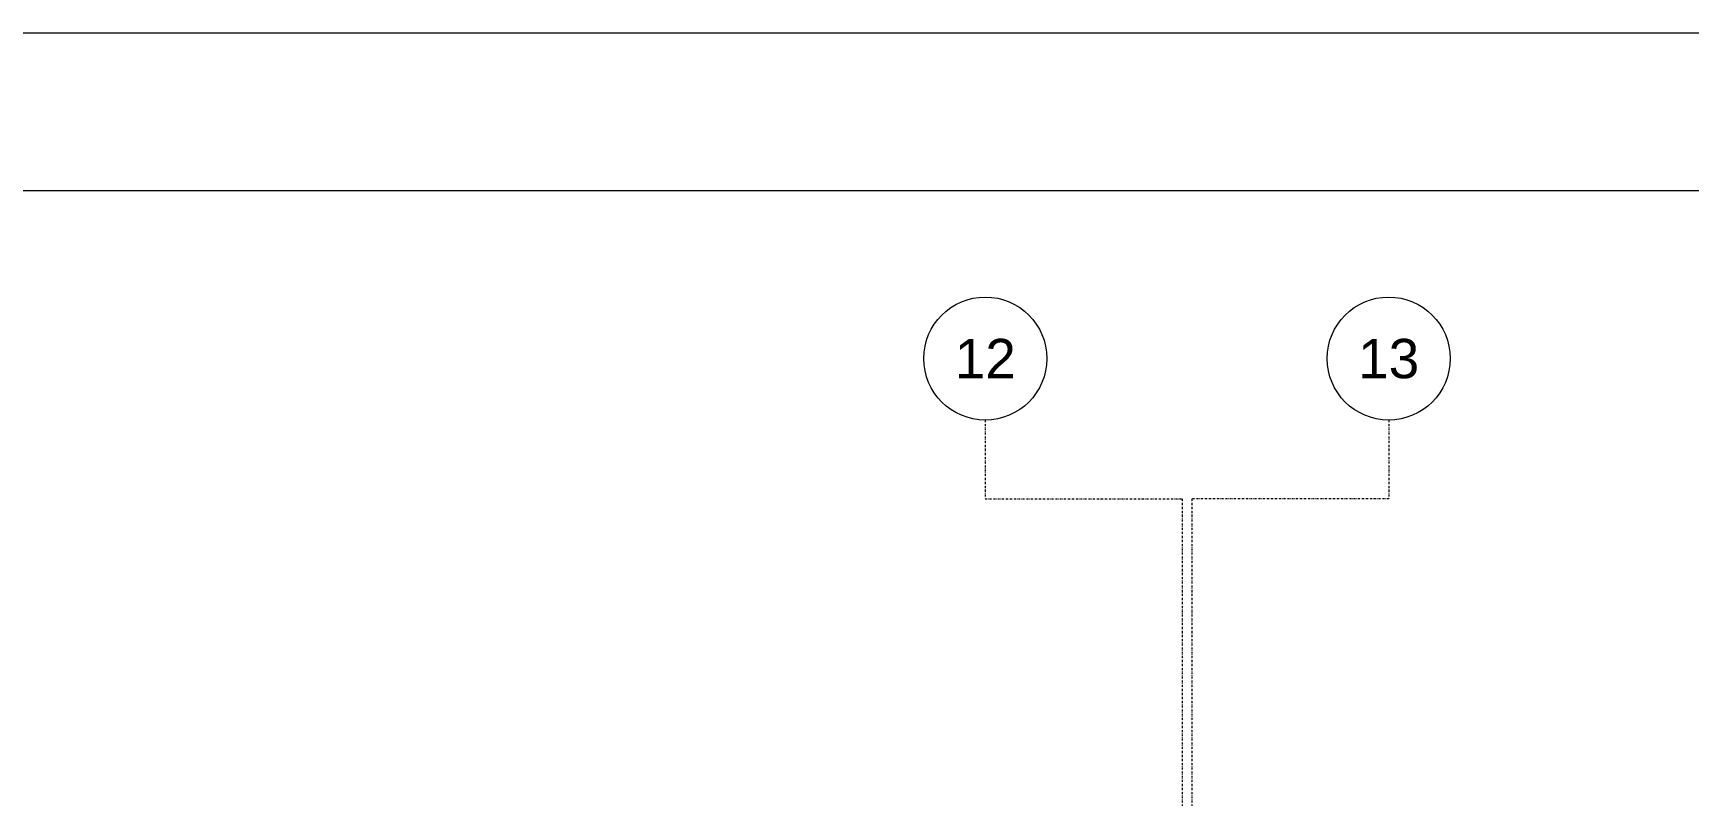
# Model space of a CAD drawing. Extents: x -2749 to 11890, y 0 to 8245.
# Drawn here: x 9271 to 10113, y 3817 to 4205 of the extents above; entities that cross this region are included whole.
import ezdxf
from ezdxf.enums import TextEntityAlignment as Align

# ---------------------------------------------------------------- set-up
doc = ezdxf.new("R2010")
doc.units = 0
doc.header["$MEASUREMENT"] = 0
doc.linetypes.add('DASHDOT', pattern=[1, 0.5, -0.25, 0, -0.25])
doc.layers.get('0').update_dxf_attribs({"color": 9, "lineweight": 9})
doc.layers.add('24', color=9, linetype='DASHDOT', lineweight=9)
doc.layers.add('40A', color=9, linetype='Continuous', lineweight=9)
doc.styles.add('$1$Arial', font='arial.ttf', dxfattribs={"height": 2.5})

# ---------------------------------------------------------------- blocks, each defined once
blk = doc.blocks.new('$0$0_aks')
at = {"linetype": 'Continuous'}
blk.add_circle((0, 0), 3.125, dxfattribs=at)
at = {"style": '$1$Arial'}
blk.add_attdef('AKS', text='', height=2.5, dxfattribs=at).set_placement((0, 0), align=Align.MIDDLE_CENTER)

msp = doc.modelspace()

# ---------------------------------------------------------------- linework, layer by layer
at = {"layer": '24', "ltscale": 2}
for points in [[(9755.06, 4008.37), (9755.06, 3968.37), (9855.06, 3968.37), (9855.06, 2535.87)], [(9960.06, 4008.37), (9960.06, 3968.37), (9860.06, 3968.37), (9860.06, 2535.87)]]:
    msp.add_lwpolyline(points, dxfattribs=at)
at = {"layer": '40A'}
for points in [[(11890, 4205), (5945, 4205), (5945, 0), (11890, 0)], [(11350.06, 80), (6025, 80), (6025, 4125), (11350.06, 4125)]]:
    msp.add_lwpolyline(points, close=True, dxfattribs=at)

# ---------------------------------------------------------------- block references
at = {"layer": '24'}
ref = msp.add_blockref('$0$0_aks', (9755.06, 4039.62), dxfattribs=dict(at, xscale=10, yscale=10, zscale=10))
ref.add_attrib('AKS', '12', dxfattribs={"layer": '0', "height": 20, "style": '$1$Arial'}).set_placement((9755.06, 4039.62), align=Align.MIDDLE_CENTER)
ref = msp.add_blockref('$0$0_aks', (9960.06, 4039.62), dxfattribs=dict(at, xscale=10, yscale=10, zscale=10))
ref.add_attrib('AKS', '13', dxfattribs={"layer": '0', "height": 20, "style": '$1$Arial'}).set_placement((9960.06, 4039.62), align=Align.MIDDLE_CENTER)

doc.saveas('drawing.dxf')
